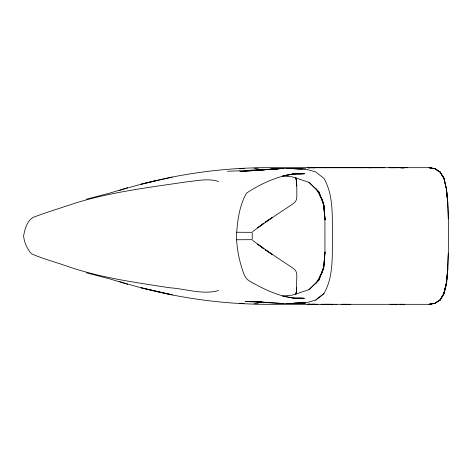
<?xml version="1.0" encoding="UTF-8"?>
<svg xmlns="http://www.w3.org/2000/svg" width="472" height="472" viewBox="0 0 472 472"><rect width="100%" height="100%" fill="white"/><g stroke="black" fill="none" stroke-linecap="round" stroke-linejoin="round"><path stroke-width="0.71" d="M282.256 175.95L292.28 176.87L309.007 182.328L318.972 192.033L323.757 204.919L325.096 219.934L323.762 204.913L321.786 198.783L323.786 204.913L324.919 219.946L324.942 252.06L323.786 267.087L321.798 273.217L323.762 267.087L325.096 252.066M448.335 253.08L447.751 269.093L446.341 282.97L447.792 269.093L446.406 282.97L443.916 293.643L446.465 282.97L443.975 293.643L440.04 300.05L434.936 303.254L429.048 304.322L435.019 303.254L440.069 300.05C449.468 286.504 447.055 268.71 448.335 253.08C448.282 231.728 449.049 210.282 446.482 189.03M296.522 287.967L296.41 291.436L296.847 275.607L296.51 272.48L295.265 270.173L292.498 267.813L265.299 249.788M296.54 287.33L296.333 291.997M252.225 239.009L252.225 232.997M324.942 252.06L323.762 267.087L319.025 279.99L309.007 289.672L292.28 295.13L282.256 296.05M295.968 294.198L296.416 291.33M295.867 294.257L296.068 292.811M296.28 292.327L296.186 292.752M323.757 267.081L318.972 279.967L309.007 289.672M253.187 301.755L245.186 301.443L285.495 303.638L305.543 302.953L315.768 300.044L323.91 293.625C333.899 276.214 332.028 255.328 332.459 236C332.028 216.672 333.899 195.786 323.91 178.375L315.792 171.967L305.531 169.053L291.153 168.593M322.317 271.494L323.226 269.6M322.016 272.126L316.305 283.171M315.792 300.033L323.91 293.625M252.608 231.693L263.931 223.15L257.635 227.864L272.208 217.598L265.217 222.253M265.305 222.212L292.498 204.193L295.265 201.827L296.51 199.52L296.847 196.393L296.782 186.157L295.968 177.802M435.001 303.254L440.04 300.05L434.936 303.254L429.278 304.322L267.671 304.322C220.743 304.31 173.861 297.46 128.815 284.339M296.068 179.189L295.867 177.743M127.9 187.679L108.879 193.349L86.482 199.184M128.815 187.661C173.861 174.54 220.743 167.69 267.671 167.678L429.266 167.678L434.924 168.746L440.028 171.95L444.016 178.357L446.447 189.03L447.775 202.907L446.341 189.03L447.751 202.907L448.335 218.919M218.53 290.528C202.464 295.041 185.756 288.811 169.649 287.767C135.163 282.409 100.247 277.76 67.154 266.22C55.307 262.066 43.088 258.821 31.541 253.859C27.169 249.004 24.249 242.519 23.6 236C24.686 229.433 26.975 221.256 32.887 217.48C46.94 212.099 61.395 207.81 75.65 202.995C111.522 191.927 148.975 187.449 185.992 181.95C196.7 180.912 207.898 178.032 218.477 181.496M141.169 184.245L172.186 177.147M252.119 239.664L236.289 239.758M141.924 183.962L156.922 180.392M294.085 173.838L283.619 175.814L294.085 173.838C277.017 176.316 260.868 183.626 246.573 193.072C239.121 205.875 237.422 221.433 236.437 236C236.785 248.278 239.103 260.461 243.174 272.049C244.407 275.565 246.089 279.176 249.493 281.058C263.382 288.994 278.073 296.192 294.133 298.186L293.82 298.18L304.245 298.292L294.05 298.174M429.231 304.322L434.924 303.254M253.771 170.475L279.335 168.634L239.835 171.584L283.495 168.427L305.531 169.053M271.96 169.059L245.186 170.557L253.181 170.368M239.764 168.752L244.112 168.551M227.51 171.265L253.11 170.256M255.305 170.168L261.889 169.908L255.37 170.162M286.421 303.632L302.947 303.048M245.186 170.557L253.187 170.244M304.086 173.72L293.336 173.814L304.228 173.714L293.779 173.843M292.138 303.337L304.753 302.989M254.095 168.268L258.261 168.209M293.649 303.207L305.413 302.965L294.05 303.171M403.442 167.749L402.138 167.743L404.297 167.713L400.457 167.749L404.404 167.713L402.498 167.749M308.493 304.287L310.352 304.257L309.13 304.251M297.962 298.333L293.549 298.41L304.098 298.286L293.372 298.21M312.175 304.292L314.635 304.257L307.602 304.287L309.667 304.251L308.93 304.251M294.009 173.849L304.228 173.714M301.36 298.31L293.029 298.392L300.658 298.322M335.433 167.69L336.335 167.678M269.919 302.346L265.742 302.316M368.921 167.707L371.724 167.69L359.463 167.707M293.501 298.351L302.074 298.304M298.623 298.333L299.968 298.328M236.289 232.248L252.119 232.342M309.13 167.749L310.352 167.743L308.493 167.713L361.086 167.707M324.282 304.316L329.928 304.31M368.49 167.707L384.875 167.707M388.857 167.713L395.554 167.707M407.725 167.678L390.061 167.69M435.007 168.746L429.036 167.678L434.924 168.746L439.975 171.95L443.999 178.357L440.028 171.95L435.007 168.746L440.028 171.95L443.969 178.357M293.059 173.702L303.343 173.708L293.023 173.613M293.171 298.304L303.354 298.292M318.045 304.292L310.606 304.287M321.013 304.287L333.775 304.292M341.681 304.292L350.312 304.292M399.424 304.292L404.297 304.287M399.424 167.707L402.333 167.713M261.753 302.245L260.29 302.239L261.653 302.257M390.061 304.31L397.583 304.316M302.068 173.696L293.484 173.655L301.36 173.69M268.468 169.649L269.919 169.654M335.545 304.31L336.56 304.322M258.261 303.791L254.095 303.732M312.175 167.707L314.635 167.743L307.602 167.713L309.667 167.749M302.292 168.941L286.421 168.368M255.37 301.838L261.919 302.098M287.342 168.386L300.334 168.923M239.764 303.248L244.112 303.449M267.718 302.522L253.771 301.525L283.495 303.573M429.219 167.678L434.918 168.746M283.725 296.245L294.133 298.186M141.924 288.038L172.186 294.852L141.169 287.755M86.482 272.816L108.879 278.651L127.9 284.321M265.211 249.741L272.202 254.402L257.635 244.13L263.931 248.844L252.603 240.307M309.007 182.328L319.025 192.01L323.762 204.913L324.942 219.94M296.15 179.177L296.28 179.673M316.305 188.829L322.016 199.874M322.317 200.506L323.226 202.399M296.333 179.997L296.54 184.67M296.782 186.157L296.41 180.564L296.522 184.039M128.018 284.162A101.303 18.42 11 0 1 119.587 281.601M119.587 190.399A101.303 18.42 -11 0 1 128.024 187.838M446.406 282.97L443.987 292.935L446.447 282.97M443.975 293.643L439.981 300.05L443.999 293.643M283.495 168.427L262.644 169.808L283.495 168.427M298.623 173.667L293.549 173.59L300.658 173.684L298.623 173.667M446.447 189.03L443.916 178.357L446.406 189.03"/></g></svg>
